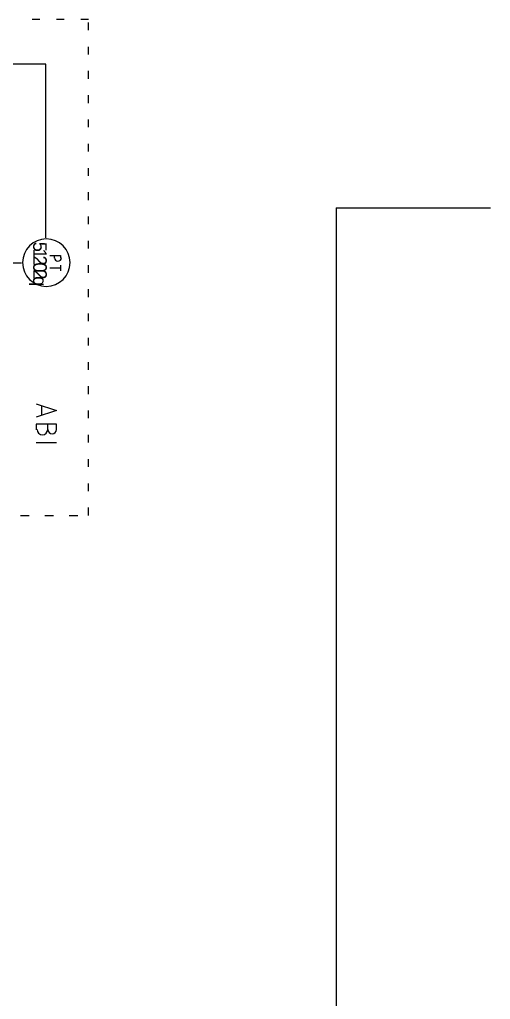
# Model space of a CAD drawing. Header units: millimetres. Extents: x 0 to 33.1, y 1.5 to 45.3.
# Drawn here: x 10.911 to 11.72, y 17.853 to 19.536 of the extents above; entities that cross this region are included whole.
import ezdxf

# ---------------------------------------------------------------- set-up
doc = ezdxf.new("R2010")
doc.units = ezdxf.units.MM
doc.header["$MEASUREMENT"] = 0
doc.layers.get('0').update_dxf_attribs({"linetype": 'CONTINUOUS'})

msp = doc.modelspace()

# ---------------------------------------------------------------- linework, layer by layer
at = {"color": 140, "linetype": 'Continuous'}
for p, q in [((10.9461, 19.5361), (10.9328, 19.5361)), ((10.9878, 19.5361), (10.9744, 19.5361)), ((11.0295, 19.5361), (11.0161, 19.5361)), ((11.0295, 19.5178), (11.0295, 19.5311)), ((11.0295, 19.4761), (11.0295, 19.4894)), ((10.9561, 19.4594), (10.3211, 19.4594)), ((10.9561, 19.1611), (10.9561, 19.4594)), ((11.0295, 19.4344), (11.0295, 19.4478)), ((11.0295, 19.3928), (11.0295, 19.4061)), ((11.0295, 19.3511), (11.0295, 19.3644)), ((11.0295, 19.3094), (11.0295, 19.3228)), ((11.0295, 19.2678), (11.0295, 19.2811)), ((11.0295, 19.2261), (11.0295, 19.2394)), ((11.0295, 19.1844), (11.0295, 19.1978)), ((11.0295, 19.1428), (11.0295, 19.1561)), ((10.9628, 19.1311), (10.9811, 19.1311)), ((10.9711, 19.1261), (10.9711, 19.1311)), ((10.9811, 19.1311), (10.9811, 19.1261)), ((10.9144, 19.1178), (10.5878, 19.1178)), ((10.9628, 19.1094), (10.9811, 19.1094)), ((10.9811, 19.1144), (10.9811, 19.1044)), ((11.0295, 19.1011), (11.0295, 19.1144)), ((11.0295, 19.0594), (11.0295, 19.0728)), ((11.0295, 19.0178), (11.0295, 19.0311)), ((11.0295, 18.9761), (11.0295, 18.9894)), ((11.0295, 18.9344), (11.0295, 18.9478)), ((11.0295, 18.8928), (11.0295, 18.9061)), ((10.9395, 18.8761), (10.9744, 18.8644)), ((10.9494, 18.8561), (10.9494, 18.8728)), ((10.9744, 18.8644), (10.9395, 18.8528)), ((11.0295, 18.8511), (11.0295, 18.8644)), ((10.9395, 18.8411), (10.9395, 18.8311)), ((10.9744, 18.8411), (10.9395, 18.8411)), ((10.9594, 18.8311), (10.9594, 18.8411)), ((10.9744, 18.8311), (10.9744, 18.8411)), ((11.0295, 18.8094), (11.0295, 18.8228)), ((10.9395, 18.8094), (10.9744, 18.8094)), ((11.0295, 18.7678), (11.0295, 18.7811)), ((11.0295, 18.7261), (11.0295, 18.7394)), ((11.0295, 18.6844), (11.0295, 18.6978)), ((10.9128, 18.6844), (10.9278, 18.6844)), ((10.9544, 18.6844), (10.9695, 18.6844)), ((10.9961, 18.6844), (11.0111, 18.6844))]:
    msp.add_line(p, q, dxfattribs=at)
at = {"color": 7, "linetype": 'Continuous'}
for q in [(11.4544, 19.2128), (11.4544, 17.7578), (11.7195, 19.2128)]:
    msp.add_line((11.4544, 19.2128), q, dxfattribs=at)
at = {"color": 140, "linetype": 'Continuous'}
for points in [[(10.9569, 19.1594), (10.9344, 19.1594), (10.9161, 19.1411), (10.9161, 19.1186)], [(10.9978, 19.1186), (10.9978, 19.1411), (10.9795, 19.1594), (10.9569, 19.1594)], [(10.9711, 19.1269), (10.9711, 19.1238), (10.9737, 19.1211), (10.977, 19.1211)], [(10.977, 19.1211), (10.9802, 19.1211), (10.9828, 19.1238), (10.9828, 19.1269)], [(10.9161, 19.1186), (10.9161, 19.0961), (10.9344, 19.0778), (10.9569, 19.0778)], [(10.9569, 19.0778), (10.9795, 19.0778), (10.9978, 19.0961), (10.9978, 19.1186)], [(10.9411, 18.8319), (10.9411, 18.8269), (10.9452, 18.8228), (10.9503, 18.8228)], [(10.9503, 18.8228), (10.9553, 18.8228), (10.9594, 18.8269), (10.9594, 18.8319)], [(10.9594, 18.8319), (10.9594, 18.8278), (10.9628, 18.8244), (10.967, 18.8244)], [(10.967, 18.8244), (10.9711, 18.8244), (10.9744, 18.8278), (10.9744, 18.8319)]]:
    msp.add_open_spline(points, degree=3, dxfattribs=at)

# ---------------------------------------------------------------- texts
at = {"color": 140}
for s, p in [('5', (10.9344, 19.1544)), ('1', (10.9344, 19.1426)), ('2', (10.9344, 19.1308)), ('0', (10.9344, 19.119)), ('2', (10.9344, 19.1071)), ('q', (10.9344, 19.0953))]:
    msp.add_text(s, height=0.023333, rotation=270, dxfattribs=at).set_placement(p)

doc.saveas('drawing.dxf')
